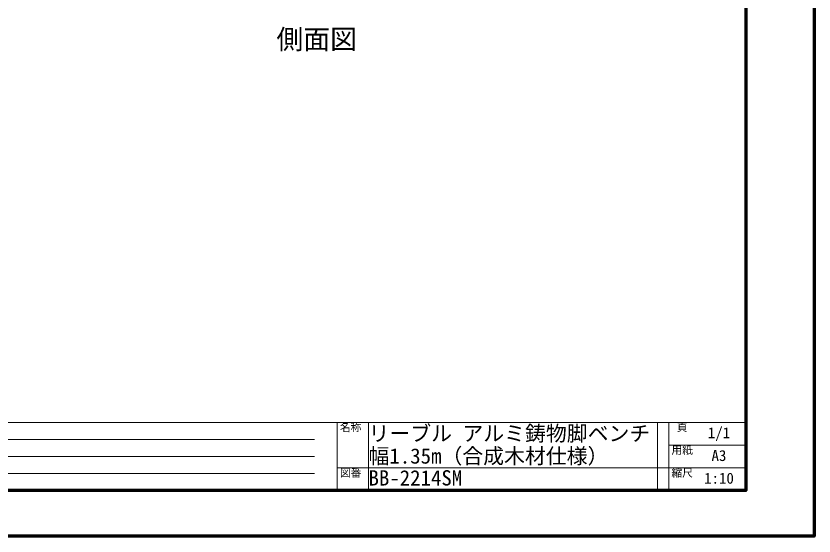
# Model space of a CAD drawing. Units: millimetres, scale not verified. Extents: x -2100 to 2100, y -1485 to 1485.
# Drawn here: x 343 to 2100, y -1485 to -341 of the extents above; entities that cross this region are included whole.
import ezdxf
from ezdxf.enums import TextEntityAlignment as Align

# ---------------------------------------------------------------- set-up
doc = ezdxf.new("R2010")
doc.units = ezdxf.units.MM
doc.header["$LTSCALE"] = 5
doc.layers.add('0-4_D-TTL-FRAM', color=2, linetype='Continuous', lineweight=18)
doc.layers.add('0-6_UND', color=3, linetype='Continuous', lineweight=18)
doc.layers.add('0-5_D-TTL-TXT', color=7, linetype='Continuous')
doc.layers.add('0-9_D-STR-TXT', color=7, linetype='Continuous')
doc.styles.add('ＭＳ ゴシック', font='')
doc.styles.get('ＭＳ ゴシック').set_extended_font_data('MS Gothic')

msp = doc.modelspace()

# ---------------------------------------------------------------- linework, layer by layer
at = {"layer": '0-4_D-TTL-FRAM'}
for p, q in [((1950, -1235), (-1950, -1235)), ((1050, -1385), (1050, -1235)), ((1780, -1385), (1780, -1235)), ((-1566.667, -1272.5), (1000, -1272.5)), ((1780, -1285), (1950, -1285)), ((-1566.667, -1310), (1000, -1310)), ((1780, -1335), (1050, -1335)), ((1780, -1335), (1950, -1335)), ((-1566.667, -1347.5), (1000, -1347.5))]:
    msp.add_line(p, q, dxfattribs=at)
at = {"layer": '0-4_D-TTL-FRAM', "lineweight": 70}
for points in [[(-2100, -1485), (-2100, 1485), (2100, 1485), (2100, -1485)], [(-1950, -1385), (-1950, 1385), (1950, 1385), (1950, -1385)]]:
    msp.add_lwpolyline(points, close=True, dxfattribs=at)
at = {"layer": '0-6_UND'}
for p, q in [((1119.114, -1235), (1119.114, -1385)), ((1755, -1235), (1755, -1385))]:
    msp.add_line(p, q, dxfattribs=at)

# ---------------------------------------------------------------- texts
at = {"layer": '0-5_D-TTL-TXT', "style": 'ＭＳ ゴシック'}
for s, height, p in [('名称', 17.3, (1056.119, -1259.649)), ('リーブル アルミ鋳物脚ベンチ', 33.69, (1119.114, -1286.13)), ('頁', 17.3, (1797.815, -1259.649)), ('1/1', 24.05, (1866.147, -1277.126)), ('幅1.35m（合成木材仕様）', 33.69, (1119.114, -1335.783)), ('用紙', 17.3, (1786.119, -1309.649)), ('A3', 24.05, (1874.268, -1327.126)), ('図番', 17.3, (1056.119, -1359.649)), ('縮尺', 17.3, (1786.119, -1359.649)), ('BB-2214SM', 33.69, (1119.114, -1383.976)), ('1:10', 24.05, (1858.025, -1377.126))]:
    msp.add_text(s, height=height, dxfattribs=at).set_placement(p, align=Align.BOTTOM_LEFT)
at = {"layer": '0-9_D-STR-TXT', "style": 'ＭＳ ゴシック'}
msp.add_text('側面図', height=43.29, dxfattribs=at).set_placement((916.497, -426.431), align=Align.BOTTOM_LEFT)

doc.saveas('drawing.dxf')
